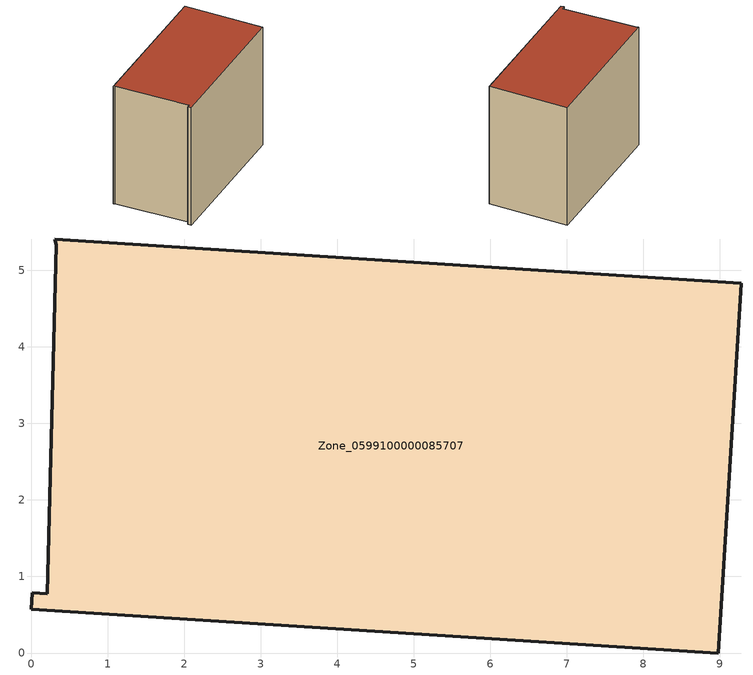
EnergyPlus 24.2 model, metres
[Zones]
Zone_0599100000085707
 floor ground (C_G): 0,0.57 0.01,0.79 0.21,0.77 0.33,5.33 0.31,5.41 9.28,4.83 8.98,0 z0
 wall outside (C_F): 0.31,5.41 0.33,5.33 0.21,0.77 0.01,0.79 0,0.57 8.98,0 9.28,4.83 0.31,5.41 z0:7.86
 roof outside (C_R): 0.33,5.33 0.21,0.77 0.01,0.79 0,0.57 8.98,0 9.28,4.83 0.31,5.41 z7.86
[BUILDING]
Pand.0599100000085707: North Axis=0; Terrain=City; Loads Convergence Tolerance Value=0.04; Temperature Convergence Tolerance Value=0.4; Solar Distribution=FullExterior; Maximum Number of Warmup Days=25; Minimum Number of Warmup Days=1
[Site:Location]
Rotterdam.The.Hague.AP_ZH_NLD Design_Conditions: Latitude=51.96; Longitude=4.45; Time Zone=1; Elevation=-4.5
[SITE:GROUNDTEMPERATURE:BUILDINGSURFACE]
18, 18, 18, 18, 18, 18, 18, 18, 18, 18, 18, 18
[MATERIAL] Thermal Absorptance=0.9; Solar Absorptance=0.7; Visible Absorptance=0.7
Name | Roughness | Thickness | Conductivity | Density | Specific Heat
G.TC.1946-1964 | MediumSmooth | 0.15 | 1 | 540 | 1210
F.TC.1946-1964 | Rough | 0.3 | 0.857143 | 1920 | 840
R.TC.1946-1964 | MediumRough | 0.2 | 0.235294 | 1500 | 1000
[CONSTRUCTION]
C_G: G.TC.1946-1964
C_F: F.TC.1946-1964
C_R: R.TC.1946-1964
[ZONE]
Zone_0599100000085707: Type=1; Multiplier=1; Ceiling Height=Autocalculate; Volume=Autocalculate; Floor Area=autocalculate; Part of Total Floor Area=Yes
[ZONEINFILTRATION:DESIGNFLOWRATE]
Infil_Zone_0599100000085707: Zone or ZoneList or Space or SpaceList=Zone_0599100000085707; Schedule=AlwaysOn; Design Flow Rate Calculation Method=Flow/Area; Flow Rate per Floor Area=0.003; Constant Term Coefficient=1; Temperature Term Coefficient=0; Velocity Term Coefficient=0; Velocity Squared Term Coefficient=0
[HVACTEMPLATE:ZONE:IDEALLOADSAIRSYSTEM]
Zone_0599100000085707: Maximum Heating Supply Air Temperature=50; Minimum Cooling Supply Air Temperature=13; Maximum Heating Supply Air Humidity Ratio=0.0156; Minimum Cooling Supply Air Humidity Ratio=0.0077; Heating Limit=NoLimit; Cooling Limit=NoLimit; Dehumidification Control Type=ConstantSensibleHeatRatio; Cooling Sensible Heat Ratio=0.7; Dehumidification Setpoint=60; Humidification Control Type=None; Humidification Setpoint=30; Outdoor Air Method=None; Outdoor Air Flow Rate per Person=0.00944; Outdoor Air Flow Rate per Zone Floor Area=0; Outdoor Air Flow Rate per Zone=0; Demand Controlled Ventilation Type=None; Outdoor Air Economizer Type=NoEconomizer; Heat Recovery Type=None; Sensible Heat Recovery Effectiveness=0.7; Latent Heat Recovery Effectiveness=0.65
[ZONECONTROL:THERMOSTAT]
ThermostatControl_Zone_0599100000085707: Zone or ZoneList=Zone_0599100000085707; Control Type Schedule=DualSetpointControlType; Control 1=Thermostat_Zone_0599100000085707; Temperature Difference Between Cutout And Setpoint=0
[THERMOSTATSETPOINT:DUALSETPOINT]
Thermostat_Zone_0599100000085707: Heating Setpoint Temperature Schedule=HeatingSetpoint_Zone_0599100000085707; Cooling Setpoint Temperature Schedule=CoolingSetpoint_Zone_0599100000085707
[SCHEDULE:COMPACT]
HeatingSetpoint_Zone_0599100000085707: Through: 12/31, For: AllDays, Until: 24:00, 21
CoolingSetpoint_Zone_0599100000085707: Through: 12/31, For: AllDays, Until: 24:00, 24
DualSetpointControlType: Through: 12/31, For: AllDays, Until: 24:00, 4
AlwaysOn: Through: 12/31, For: AllDays, Until: 24:00, 1
